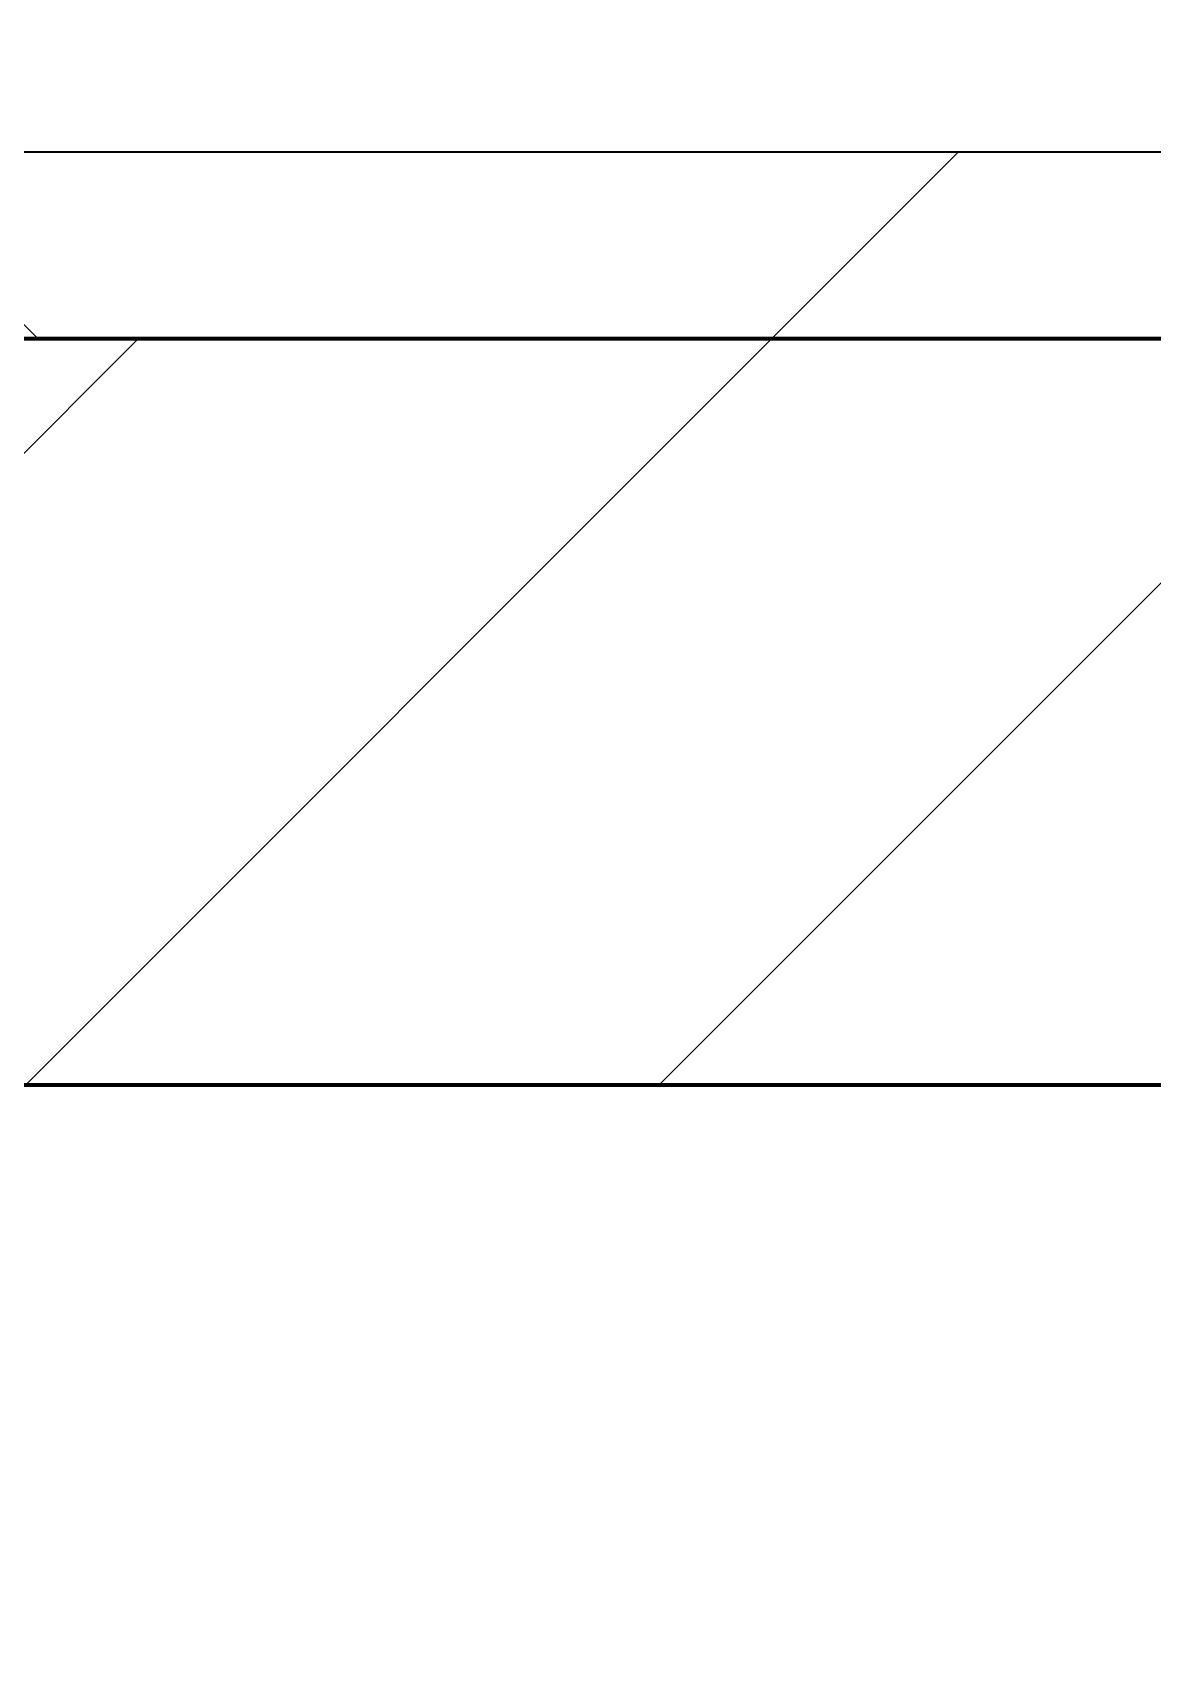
# Model space of a CAD drawing. Header units: millimetres. Extents: x -726012 to -647389, y -20772 to 18805.
# Drawn here: x -685073.9 to -684773.9, y 3773.3 to 4211 of the extents above; entities that cross this region are included whole.
import ezdxf
from ezdxf.xclip import XClip

# ---------------------------------------------------------------- set-up
doc = ezdxf.new("R2010")
doc.units = ezdxf.units.MM
doc.header["$XCLIPFRAME"] = 0
for name, color, linetype, lineweight in [('A-GLAZ-CURT', 2, 'Continuous', 9), ('A-WALL', 5, 'Continuous', 35), ('A-WALL-FNSH', 2, 'Continuous', 35), ('A-WALL-PATT', 1, 'Continuous', 35)]:
    doc.layers.add(name, color=color, linetype=linetype, lineweight=lineweight)
doc.layers.add('A11_ALU.SOLID SHEET', color=2, linetype='Continuous')

# ---------------------------------------------------------------- blocks, each defined once
blk = doc.blocks.new('PPLS-PP19_Custom Tile Pattern - Custom Tile Pattern-V185-4233-01 ENLARGED MULTI-PURPOSE LEVEL - REFLECTED CEILING PLAN - SHEET 4')
at = {"layer": 'A-GLAZ-CURT'}
for p, q in [((-300, 0), (300, 0)), ((300, 0), (-300, 0)), ((195.99, 0), (213.31, 0)), ((213.31, 0), (195.99, 0)), ((230.06, 0), (300, 0)), ((-300, -50), (300, -50)), ((300, -50), (-300, -50))]:
    blk.add_line(p, q, dxfattribs=at)
for points, knots in [([(300, 0), (286.53, 0), (254.22, 0), (207.11, 0), (177.41, 0), (159.34, 0), (158.33, 0), (158.3, 0)], [-285.253232, -285.253232, -285.253232, -285.253232, -244.693688, -187.987675, -143.776725, -129.632772, -123.352749, -123.352749, -123.352749, -123.352749]), ([(159.07, 0), (159.13, 0), (160.84, 0), (165.21, 0), (174.15, 0), (185.98, 0), (208.82, 0), (219.42, 0), (230.06, 0)], [-115.643202, -115.643202, -115.643202, -115.643202, -114.681583, -87.660824, -65.295536, -41.623857, -24.459831, 0, 0, 0, 0]), ([(247.1, 0), (246.76, 0), (245.04, 0), (238.34, 0), (226.56, 0), (221.1, 0), (200.27, 0), (182.99, 0), (174.27, 0), (169.67, 0), (168.99, 0)], [-9649.085549, -9649.085549, -9649.085549, -9649.085549, -9581.591397, -9406.094246, -9221.510254, -9016.44624, -8717.832359, -8253.978395, -8152.463617, -8069.855175, -8069.855175, -8069.855175, -8069.855175]), ([(215.22, 0), (214.62, 0), (210.55, 0), (203.98, 0), (187.54, 0), (175.3, 0), (169.49, 0)], [-203.825446, -203.825446, -203.825446, -203.825446, -198.527383, -184.406837, -162.427601, -142.916156, -142.916156, -142.916156, -142.916156]), ([(171.51, 0), (176.48, 0), (193.23, 0), (201.73, 0), (208.81, 0), (213.9, 0), (241.96, 0), (266.73, 0), (281.15, 0), (287.11, 0), (288.98, 0)], [-7971.819559, -7971.819559, -7971.819559, -7971.819559, -7784.112253, -7606.717214, -7289.299508, -7042.621073, -6582.165592, -6068.460911, -5766.029927, -5604.704855, -5604.704855, -5604.704855, -5604.704855]), ([(172.07, 0), (177.66, 0), (187.87, 0), (201.08, 0), (207.47, 0), (213.96, 0), (215.11, 0)], [-255.364076, -255.364076, -255.364076, -255.364076, -237.955587, -223.92608, -215.862851, -208.75215, -208.75215, -208.75215, -208.75215]), ([(288.95, 0), (280.78, 0), (258.34, 0), (230.43, 0), (219.94, 0), (219.02, 0)], [-12334.759323, -12334.759323, -12334.759323, -12334.759323, -11905.454923, -11162.864862, -10856.732305, -10856.732305, -10856.732305, -10856.732305]), ([(219.9, 0), (220.86, 0), (227.84, 0), (242.06, 0), (246.54, 0), (246.96, 0)], [-10670.940496, -10670.940496, -10670.940496, -10670.940496, -10511.382485, -9925.173265, -9834.877357, -9834.877357, -9834.877357, -9834.877357]), ([(284.76, 0), (284.76, 0), (285.09, 0), (287.47, 0), (293.59, 0), (297.76, 0), (300, 0)], [-4110.630118, -4110.630118, -4110.630118, -4110.630118, -4053.389046, -3959.664717, -3862.421465, -3746.95702, -3746.95702, -3746.95702, -3746.95702]), ([(297.38, 0), (295.84, 0), (291.62, 0), (285.38, 0), (284.87, 0)], [-4803.172655, -4803.172655, -4803.172655, -4803.172655, -4358.271401, -4143.037883, -4143.037883, -4143.037883, -4143.037883]), ([(289.3, 0), (289.63, 0), (293.16, 0), (296.52, 0), (297.86, 0), (298.09, 0)], [-5595.334381, -5595.334381, -5595.334381, -5595.334381, -5566.724884, -5280.360606, -5199.253518, -5199.253518, -5199.253518, -5199.253518])]:
    blk.add_open_spline(points, degree=3, knots=knots, dxfattribs=at)
blk.add_open_spline([(300, 0), (296.49, 0), (292.96, 0), (289.43, 0)], degree=3, dxfattribs=at)
blk = doc.blocks.new('PPLS-PP19_Custom Tile Pattern - Custom Tile Pattern-V186-4233-01 ENLARGED MULTI-PURPOSE LEVEL - REFLECTED CEILING PLAN - SHEET 4')
at = {"layer": 'A-GLAZ-CURT'}
for p, q in [((-300, 0), (300, 0)), ((300, 0), (-300, 0)), ((-293.07, 0), (-275.75, 0)), ((-275.75, 0), (-293.07, 0)), ((-222.32, 0), (-205, 0)), ((-205, 0), (-222.32, 0)), ((-300, -50), (300, -50)), ((300, -50), (-300, -50))]:
    blk.add_line(p, q, dxfattribs=at)
at = {"layer": 'A-GLAZ-CURT', "flags": 128}
for points in [[(-300, 0), (-291.56, 0), (-283.3, 0), (-275.2, 0), (-267.26, 0), (-259.45, 0), (-251.77, 0), (-244.2, 0), (-236.74, 0), (-229.36, 0), (-222.06, 0), (-214.83, 0), (-207.71, 0), (-200.76, 0), (-194.02, 0), (-187.54, 0), (-181.38, 0), (-175.58, 0), (-170.25, 0), (-165.64, 0), (-162.01, 0), (-159.53, 0), (-157.46, 0), (-154.52, 0), (-149.42, 0), (-141.84, 0), (-132.81, 0), (-126.08, 0)], [(-174.47, 0), (-179.49, 0), (-184.81, 0), (-190.44, 0), (-196.37, 0), (-202.58, 0), (-209.04, 0), (-215.73, 0), (-222.63, 0), (-229.72, 0), (-236.97, 0), (-244.39, 0), (-251.96, 0), (-259.67, 0), (-267.51, 0), (-275.48, 0), (-283.55, 0), (-291.73, 0), (-300, 0)], [(-125.17, 0), (-128.55, 0), (-134.16, 0), (-140.03, 0), (-145.5, 0), (-150.63, 0), (-155.53, 0), (-160.27, 0), (-164.95, 0), (-169.65, 0), (-174.38, 0)]]:
    blk.add_lwpolyline(points, dxfattribs=at)
at = {"layer": 'A-GLAZ-CURT'}
for points, knots in [([(-300, 0), (-284.65, 0), (-236.57, 0), (-198.4, 0), (-175.19, 0), (-174.7, 0)], [-5323.127839, -5323.127839, -5323.127839, -5323.127839, -4502.809032, -2700.551212, -2661.563919, -2661.563919, -2661.563919, -2661.563919]), ([(-175.02, 0), (-187.33, 0), (-220.2, 0), (-262.56, 0), (-294.48, 0), (-300, 0)], [-16055.034758, -16055.034758, -16055.034758, -16055.034758, -15131.813646, -13729.592194, -13439.944408, -13439.944408, -13439.944408, -13439.944408]), ([(-174.41, 0), (-178.22, 0), (-186.57, 0), (-209.77, 0), (-232.01, 0), (-255.22, 0), (-262.59, 0), (-264.9, 0), (-265.4, 0)], [-1982.283819, -1982.283819, -1982.283819, -1982.283819, -1755.085331, -1400.429864, -858.079193, -543.655514, -208.940337, 0, 0, 0, 0]), ([(-258.6, 0), (-257.91, 0), (-254.26, 0), (-241.25, 0), (-225.99, 0), (-213.1, 0), (-200.2, 0), (-187.96, 0), (-178.75, 0), (-174.4, 0)], [-5722.54675, -5722.54675, -5722.54675, -5722.54675, -5657.471696, -5413.335975, -5017.494783, -4832.723979, -4666.091899, -4349.945572, -4126.063202, -4126.063202, -4126.063202, -4126.063202]), ([(-175.08, 0), (-176.14, 0), (-183.46, 0), (-199.46, 0), (-216.65, 0), (-231.26, 0), (-233.46, 0), (-234, 0)], [-1821.098565, -1821.098565, -1821.098565, -1821.098565, -1763.376603, -1422.553702, -978.033455, -846.069444, -682.911962, -682.911962, -682.911962, -682.911962]), ([(-233.49, 0), (-233.44, 0), (-232.38, 0), (-230.74, 0), (-225.3, 0), (-223.63, 0)], [-455.274641, -455.274641, -455.274641, -455.274641, -440.605512, -119.536984, 0, 0, 0, 0]), ([(-223.63, 0), (-219.39, 0), (-206.17, 0), (-190.12, 0), (-178.49, 0), (-174.92, 0)], [-5463.295695, -5463.295695, -5463.295695, -5463.295695, -5161.076232, -4739.070012, -4552.746412, -4552.746412, -4552.746412, -4552.746412]), ([(-174.38, 0), (-153.65, 0), (-129.62, 0), (-110.8, 0), (-99.5, 0), (-91.46, 0)], [-2653.037246, -2653.037246, -2653.037246, -2653.037246, -1002.059161, -460.363443, 0, 0, 0, 0]), ([(-72.93, 0), (-75.51, 0), (-91.45, 0), (-124.79, 0), (-160.21, 0), (-174.38, 0)], [-19442.345229, -19442.345229, -19442.345229, -19442.345229, -18935.241197, -17136.203329, -16071.048279, -16071.048279, -16071.048279, -16071.048279]), ([(-174.38, 0), (-172.89, 0), (-165.34, 0), (-152.12, 0), (-136.84, 0), (-127.33, 0), (-124.19, 0), (-123.43, 0), (-123.28, 0)], [-4543.363097, -4543.363097, -4543.363097, -4543.363097, -4465.409639, -4149.119819, -3839.893365, -3647.167523, -3488.92562, -3439.852845, -3439.852845, -3439.852845, -3439.852845]), ([(-133.82, 0), (-135.51, 0), (-137.8, 0), (-149.31, 0), (-160.65, 0), (-169.26, 0), (-174.38, 0)], [-2731.647847, -2731.647847, -2731.647847, -2731.647847, -2418.507304, -2308.929706, -2113.765672, -1833.756543, -1833.756543, -1833.756543, -1833.756543]), ([(-137.88, 0), (-140.56, 0), (-147.66, 0), (-147.69, 0), (-158.72, 0), (-168.99, 0), (-173.27, 0), (-173.9, 0)], [-3187.727384, -3187.727384, -3187.727384, -3187.727384, -2919.378265, -2477.344047, -2237.412286, -2029.680487, -1992.329615, -1992.329615, -1992.329615, -1992.329615]), ([(-173.42, 0), (-171.26, 0), (-165.59, 0), (-158.7, 0), (-157.22, 0)], [-4109.479881, -4109.479881, -4109.479881, -4109.479881, -4000.813434, -3840.635403, -3840.635403, -3840.635403, -3840.635403]), ([(-152.35, 0), (-151.03, 0), (-147.71, 0), (-143.57, 0), (-138.62, 0)], [-3494.978217, -3494.978217, -3494.978217, -3494.978217, -3371.022232, -3227.460399, -3227.460399, -3227.460399, -3227.460399]), ([(-118.78, 0), (-121.86, 0), (-126.28, 0), (-136.96, 0), (-147.46, 0), (-150.03, 0), (-150.57, 0)], [-5938.474035, -5938.474035, -5938.474035, -5938.474035, -5700.061948, -5508.838257, -5298.784692, -5196.16478, -5196.16478, -5196.16478, -5196.16478]), ([(-150.34, 0), (-150.07, 0), (-147.75, 0), (-142.6, 0), (-127.26, 0), (-113.52, 0), (-107.32, 0), (-106.05, 0)], [-4948.728362, -4948.728362, -4948.728362, -4948.728362, -4883.323924, -4440.880425, -4054.690705, -3793.097032, -3726.071855, -3726.071855, -3726.071855, -3726.071855]), ([(-26.75, 0), (-27.82, 0), (-36.18, 0), (-53.55, 0), (-78.2, 0), (-110.94, 0), (-130.52, 0), (-147.74, 0), (-149.07, 0)], [-8718.362214, -8718.362214, -8718.362214, -8718.362214, -8532.293389, -8073.216054, -7508.296369, -7004.680444, -6449.282163, -6277.220794, -6277.220794, -6277.220794, -6277.220794]), ([(-148.23, 0), (-146.94, 0), (-140.15, 0), (-137.28, 0), (-133.93, 0), (-128.78, 0), (-126.5, 0)], [-6162.058746, -6162.058746, -6162.058746, -6162.058746, -6017.569127, -5560.701257, -5364.112219, -5231.017328, -5231.017328, -5231.017328, -5231.017328]), ([(-86.16, 0), (-91.37, 0), (-104.13, 0), (-122.65, 0), (-139.03, 0), (-146.11, 0), (-146.95, 0)], [-1681.3698, -1681.3698, -1681.3698, -1681.3698, -1374.161226, -945.742622, -741.901385, -489.130243, -489.130243, -489.130243, -489.130243]), ([(-146.69, 0), (-146.59, 0), (-145.49, 0), (-135.69, 0), (-128.29, 0), (-125.15, 0)], [-420.34245, -420.34245, -420.34245, -420.34245, -406.956646, -290.263673, 0, 0, 0, 0]), ([(-127.41, 0), (-131.63, 0), (-133.16, 0), (-134.09, 0), (-134.15, 0)], [-8540.990293, -8540.990293, -8540.990293, -8540.990293, -8266.114998, -8246.473386, -8246.473386, -8246.473386, -8246.473386]), ([(-134.15, 0), (-133.32, 0), (-130.31, 0), (-117.33, 0), (-92.04, 0), (-74.02, 0), (-62.74, 0), (-60.36, 0), (-59.97, 0)], [-7657.439573, -7657.439573, -7657.439573, -7657.439573, -7293.749979, -6839.55839, -6236.997189, -5713.340575, -5140.470607, -5006.787413, -5006.787413, -5006.787413, -5006.787413]), ([(-120.13, 0), (-120.14, 0), (-120.24, 0), (-121.3, 0), (-129.25, 0), (-133.82, 0)], [-2933.992132, -2933.992132, -2933.992132, -2933.992132, -2920.575025, -2840.280255, -2731.647847, -2731.647847, -2731.647847, -2731.647847]), ([(-113.43, 0), (-113.44, 0), (-113.96, 0), (-119.73, 0), (-125.43, 0), (-127.03, 0), (-127.41, 0)], [-328.499627, -328.499627, -328.499627, -328.499627, -282.672656, -98.539552, -24.539552, 0, 0, 0, 0]), ([(-126.5, 0), (-122.44, 0), (-115.23, 0), (-108.38, 0), (-106.04, 0)], [-5231.017328, -5231.017328, -5231.017328, -5231.017328, -4994.692869, -4869.42433, -4869.42433, -4869.42433, -4869.42433]), ([(-125.15, 0), (-124.93, 0), (-121.96, 0), (-113.01, 0), (-98.9, 0), (-85.29, 0), (-71.67, 0), (-65.93, 0), (-65.07, 0)], [-3362.7396, -3362.7396, -3362.7396, -3362.7396, -3342.215224, -3074.362186, -2902.289527, -2605.247022, -2322.099534, -2241.8264, -2241.8264, -2241.8264, -2241.8264]), ([(-122.08, 0), (-122.01, 0), (-121.69, 0), (-121.2, 0), (-120.88, 0)], [-3136.336417, -3136.336417, -3136.336417, -3136.336417, -3110.304437, -3035.164275, -3035.164275, -3035.164275, -3035.164275]), ([(-106.25, 0), (-106.6, 0), (-109.17, 0), (-114.02, 0), (-117.28, 0), (-118.78, 0)], [-247.436418, -247.436418, -247.436418, -247.436418, -229.489605, -116.330425, 0, 0, 0, 0]), ([(-117.74, 0), (-117.19, 0), (-114.78, 0), (-113.43, 0), (-113.43, 0)], [-821.249067, -821.249067, -821.249067, -821.249067, -394.672656, -330.879064, -330.879064, -330.879064, -330.879064]), ([(-37.85, 0), (-38.3, 0), (-40.77, 0), (-44.32, 0), (-58.97, 0), (-85.2, 0), (-107.61, 0), (-116.56, 0), (-117.56, 0)], [-3941.99552, -3941.99552, -3941.99552, -3941.99552, -3858.647035, -3538.256648, -2842.901703, -2193.204658, -1433.981041, -985.49888, -985.49888, -985.49888, -985.49888]), ([(-115.82, 0), (-114.96, 0), (-112.28, 0), (-108.01, 0), (-107.12, 0)], [-5724.064692, -5724.064692, -5724.064692, -5724.064692, -5430.283136, -5358.698861, -5358.698861, -5358.698861, -5358.698861]), ([(-106.06, 0), (-107.77, 0), (-112.98, 0), (-114.94, 0), (-115.63, 0)], [-608.943052, -608.943052, -608.943052, -608.943052, -501.969187, -243.577221, -243.577221, -243.577221, -243.577221]), ([(-106.13, 0), (-103.15, 0), (-94.96, 0), (-71.33, 0), (-42.53, 0), (-12.78, 0), (4.23, 0), (9.64, 0), (10.14, 0), (10.18, 0)], [-5332.691637, -5332.691637, -5332.691637, -5332.691637, -5103.229623, -4799.173296, -4065.652676, -3589.737505, -3285.047089, -3066.359526, -3044.715262, -3044.715262, -3044.715262, -3044.715262]), ([(-36.33, 0), (-36.43, 0), (-37.27, 0), (-45.02, 0), (-46.13, 0), (-60.59, 0), (-80.85, 0), (-96.49, 0), (-106.05, 0)], [-1855.773136, -1855.773136, -1855.773136, -1855.773136, -1810.870157, -1672.078046, -1405.135169, -1060.00838, -740.068933, -250.854114, -250.854114, -250.854114, -250.854114]), ([(9.32, 0), (9.08, 0), (7.65, 0), (2.57, 0), (-12.23, 0), (-25.64, 0), (-40, 0), (-56.24, 0), (-75.59, 0), (-91.96, 0), (-103.18, 0), (-106.05, 0)], [-2922.926651, -2922.926651, -2922.926651, -2922.926651, -2882.788014, -2720.818881, -2518.50168, -2125.455881, -1792.521578, -1466.981642, -1208.454564, -789.402658, -609.088266, -609.088266, -609.088266, -609.088266]), ([(-105.37, 0), (-99.51, 0), (-84.23, 0), (-63.44, 0), (-54.4, 0), (-48.53, 0), (-30.79, 0), (-18.03, 0), (8.61, 0), (15.02, 0), (22.91, 0), (31, 0), (39.04, 0), (51.19, 0), (58.74, 0), (61.34, 0), (61.45, 0)], [-4857.373233, -4857.373233, -4857.373233, -4857.373233, -4542.524482, -4008.285538, -3689.699207, -3546.54457, -3315.260113, -2864.387349, -2439.246196, -2084.094819, -1956.422387, -1818.904206, -1645.594513, -1443.202566, -1228.752106, -1120.932285, -1120.932285, -1120.932285, -1120.932285]), ([(-105.23, 0), (-99.4, 0), (-88.76, 0), (-75.26, 0), (-68.41, 0), (-65.12, 0), (-63.63, 0)], [-3711.546272, -3711.546272, -3711.546272, -3711.546272, -3402.597032, -3144.956779, -3050.982048, -2969.237017, -2969.237017, -2969.237017, -2969.237017])]:
    blk.add_open_spline(points, degree=3, knots=knots, dxfattribs=at)
blk = doc.blocks.new('*U885')
at = {"layer": 'A-GLAZ-CURT'}
for name, p in [('PPLS-PP19_Custom Tile Pattern - Custom Tile Pattern-V185-4233-01 ENLARGED MULTI-PURPOSE LEVEL - REFLECTED CEILING PLAN - SHEET 4', (-9000, 11720.41)), ('PPLS-PP19_Custom Tile Pattern - Custom Tile Pattern-V186-4233-01 ENLARGED MULTI-PURPOSE LEVEL - REFLECTED CEILING PLAN - SHEET 4', (-8400, 11720.41))]:
    blk.add_blockref(name, p, dxfattribs=at)
blk = doc.blocks.new('*U1287')
blk.add_lwpolyline([(21173.36, -580), (28210, -580), (28210, -6849.96), (45954.15, -6849.96), (45954.15, 600), (82995.06, 600), (83086.47, 650), (90052, 650), (90392, 990), (103159.16, 990), (103159.16, 4990), (21173.36, 4990), (21173.36, 3485.45), (21203.36, 3485.45), (21203.36, 925.54), (21173.36, 925.54), (21173.36, -580)])

msp = doc.modelspace()

# ---------------------------------------------------------------- hatches: boundary and pattern name
at = {"layer": 'A-WALL-PATT', "lineweight": 9}
h = msp.add_hatch(dxfattribs=at)
h.set_pattern_fill('FP_3', color=256, style=0, pattern_type=2)
h.set_pattern_definition([(45, (0, 0), (-212.13203, 212.13203), []), (135, (0, 0), (-212.13203, -212.13203), [])])
h.paths.add_polyline_path([(-661708.03, 4129.02), (-661758.03, 4179.02), (-698678.22, 4179.02), (-698678.22, 4129.02), (-663127.46, 4129.02)])
h = msp.add_hatch(dxfattribs=at)
h.set_pattern_fill('FP_2', color=256, style=0, pattern_type=2)
h.set_pattern_definition([(45, (0, 0), (-84.852814, 84.852814), [])])
h.paths.add_polyline_path([(-661508.03, 3929.02), (-661708.03, 4129.02), (-698478.22, 4129.02), (-698478.22, 3929.02), (-661790.87, 3929.02)])

# ---------------------------------------------------------------- linework, layer by layer
at = {"layer": 'A-WALL', "color": 7, "lineweight": 70}
for p, q in [((-698478.22, 4129.02), (-661708.03, 4129.02)), ((-680392.37, 3929.02), (-698478.22, 3929.02))]:
    msp.add_line(p, q, dxfattribs=at)
at = {"layer": 'A-WALL-FNSH', "color": 250}
for p, q in [((-698678.22, 4179.02), (-661758.03, 4179.02)), ((-661708.03, 4129.02), (-698678.22, 4129.02))]:
    msp.add_line(p, q, dxfattribs=at)

# ---------------------------------------------------------------- block references
msp.add_blockref('*U885', (-676282.37, -7541.39))

# ---------------------------------------------------------------- next in the draw order: block references
at = {"layer": 'A11_ALU.SOLID SHEET'}
ref = msp.add_blockref('*U1287', (-744682.37, 3579.02), dxfattribs=at)
XClip(ref).set_block_clipping_path([(22516.8245944298, -23612.0000696909), (92487.8891097467, 7199.9972603897)])

doc.saveas('drawing.dxf')
